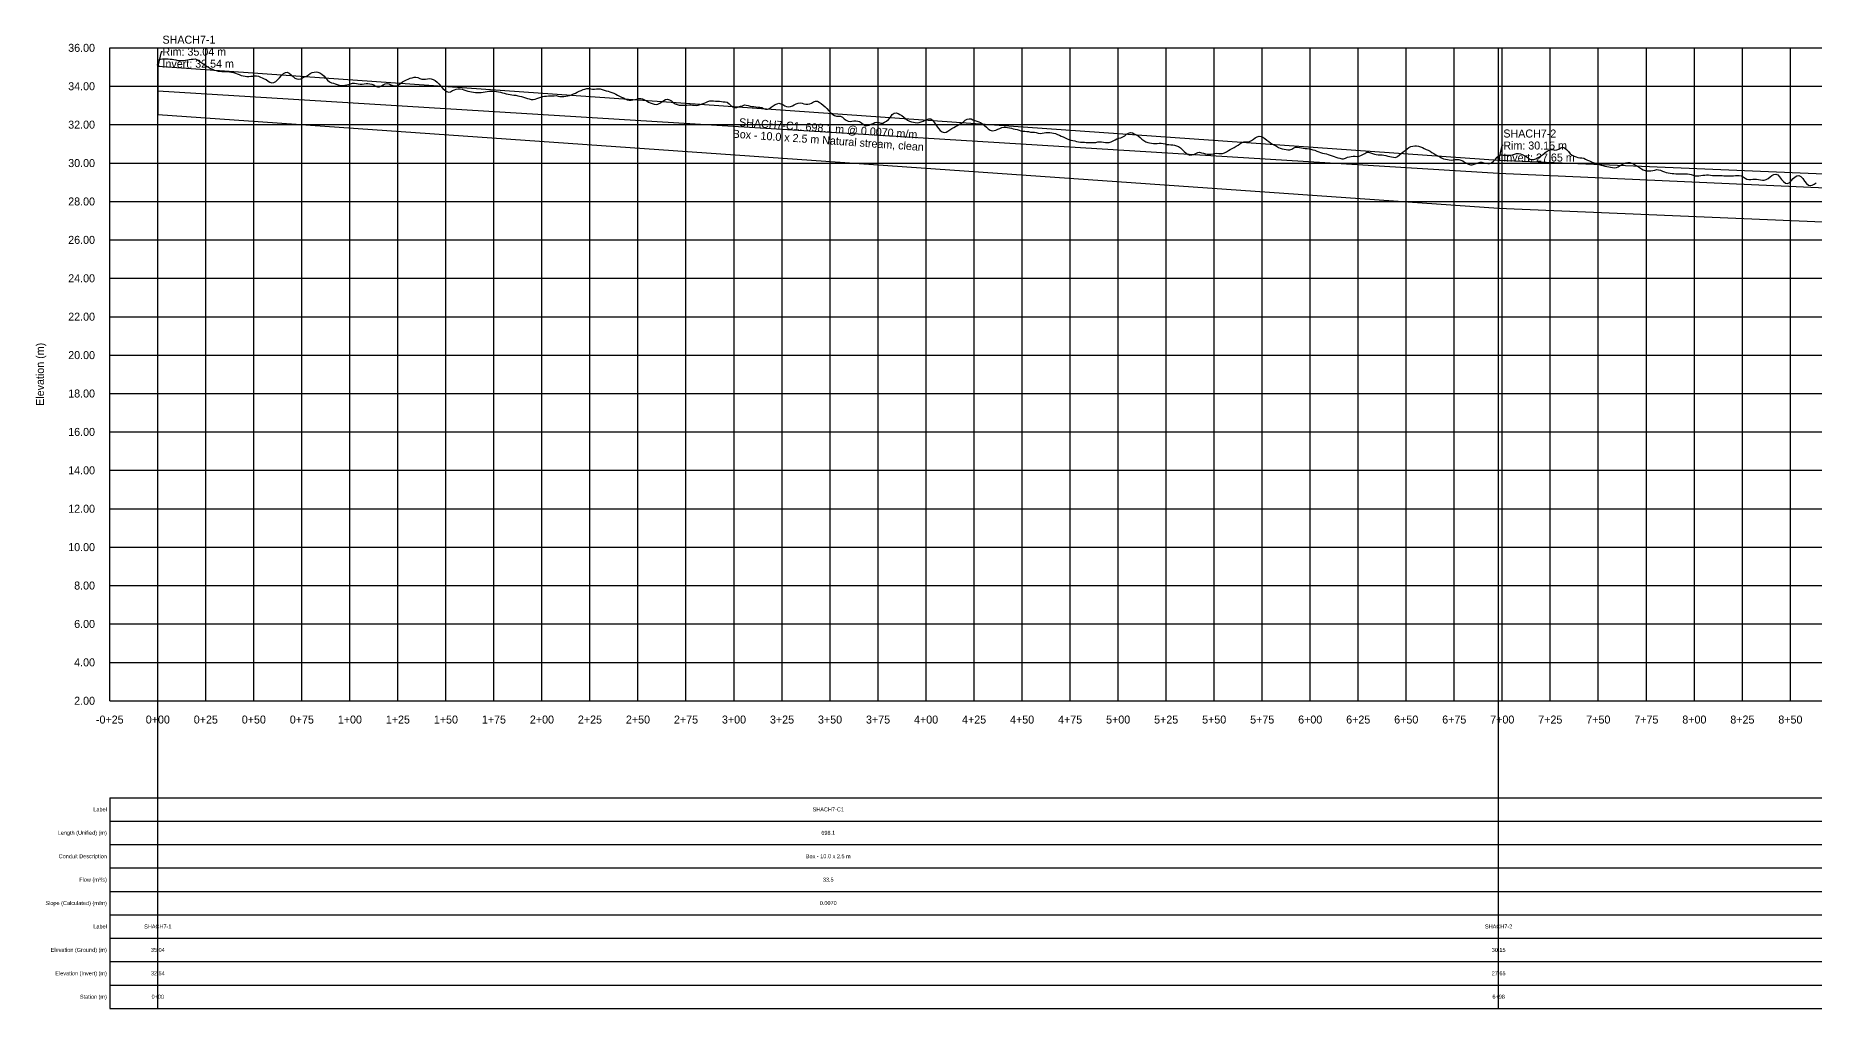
# Model space of a CAD drawing. Extents: x -64 to 7443, y -140 to 366.
# Drawn here: x -64 to 863, y -140 to 366 of the extents above; entities that cross this region are included whole.
import ezdxf
from ezdxf.enums import TextEntityAlignment as Align

# ---------------------------------------------------------------- set-up
doc = ezdxf.new("R2010")
doc.units = 0
for name, color, linetype in [('Annotation', 7, 'Continuous'), ('Annotation_Table', 254, 'Continuous'), ('Crown', 7, 'Continuous'), ('Grid', 254, 'Continuous'), ('Grid_Text', 7, 'Continuous'), ('Ground_Elevation', 3, 'Continuous'), ('Hydraulic_Grade', 5, 'Continuous'), ('Invert', 7, 'Continuous'), ('Structure', 7, 'Continuous')]:
    doc.layers.add(name, color=color, linetype=linetype)

msp = doc.modelspace()

# ---------------------------------------------------------------- linework, layer by layer
at = {"layer": 'Annotation', "color": 0}
for points in [[(2.44, 357.99), (1.7, 357.99), (0, 350.37)], [(700.54, 309.13), (699.8, 309.13), (698.1, 301.51)]]:
    msp.add_lwpolyline(points, dxfattribs=at)
for points in [[(0, 350.37), (-0.2, 351.35), (0.59, 351.17)], [(698.1, 301.51), (697.9, 302.49), (698.69, 302.31)]]:
    msp.add_lwpolyline(points, close=True, dxfattribs=at)
at = {"layer": 'Annotation_Table', "color": 254}
for points in [[(0, -140.21), (0, 360)], [(698.1, -140.21), (698.1, 360)], [(-25, -30.48), (7424.95, -30.48)], [(-25, -30.48), (-25, -140.21)], [(-25, -42.67), (7424.95, -42.67)], [(-25, -54.86), (7424.95, -54.86)], [(-25, -67.06), (7424.95, -67.06)], [(-25, -79.25), (7424.95, -79.25)], [(-25, -91.44), (7424.95, -91.44)], [(-25, -103.63), (7424.95, -103.63)], [(-25, -115.82), (7424.95, -115.82)], [(-25, -128.02), (7424.95, -128.02)], [(-25, -140.21), (7424.95, -140.21)]]:
    msp.add_lwpolyline(points, dxfattribs=at)
at = {"layer": 'Crown', "color": 0}
for points in [[(0, 350.37), (0, 350.37)], [(0, 350.37), (698.1, 301.51)], [(698.1, 301.51), (698.1, 301.51)], [(698.1, 301.51), (1867.85, 252.3)]]:
    msp.add_lwpolyline(points, dxfattribs=at)
at = {"layer": 'Grid', "color": 254}
for points in [[(-25, 360), (7425, 360)], [(-25, 20), (-25, 360)], [(0, 20), (0, 360)], [(25, 20), (25, 360)], [(50, 20), (50, 360)], [(75, 20), (75, 360)], [(100, 20), (100, 360)], [(125, 20), (125, 360)], [(150, 20), (150, 360)], [(175, 20), (175, 360)], [(200, 20), (200, 360)], [(225, 20), (225, 360)], [(250, 20), (250, 360)], [(275, 20), (275, 360)], [(300, 20), (300, 360)], [(325, 20), (325, 360)], [(350, 20), (350, 360)], [(375, 20), (375, 360)], [(400, 20), (400, 360)], [(425, 20), (425, 360)], [(450, 20), (450, 360)], [(475, 20), (475, 360)], [(500, 20), (500, 360)], [(525, 20), (525, 360)], [(550, 20), (550, 360)], [(575, 20), (575, 360)], [(600, 20), (600, 360)], [(625, 20), (625, 360)], [(650, 20), (650, 360)], [(675, 20), (675, 360)], [(700, 20), (700, 360)], [(725, 20), (725, 360)], [(750, 20), (750, 360)], [(775, 20), (775, 360)], [(800, 20), (800, 360)], [(825, 20), (825, 360)], [(850, 20), (850, 360)], [(-25, 340), (7425, 340)], [(-25, 320), (7425, 320)], [(-25, 300), (7425, 300)], [(-25, 280), (7425, 280)], [(-25, 260), (7425, 260)], [(-25, 240), (7425, 240)], [(-25, 220), (7425, 220)], [(-25, 200), (7425, 200)], [(-25, 180), (7425, 180)], [(-25, 160), (7425, 160)], [(-25, 140), (7425, 140)], [(-25, 120), (7425, 120)], [(-25, 100), (7425, 100)], [(-25, 80), (7425, 80)], [(-25, 60), (7425, 60)], [(-25, 40), (7425, 40)], [(-25, 20), (7425, 20)]]:
    msp.add_lwpolyline(points, dxfattribs=at)
at = {"layer": 'Ground_Elevation', "color": 3}
msp.add_lwpolyline([(0.4, 353.72), (1.4, 354.02), (2.4, 354.25), (3.4, 354.34), (4.4, 354.32), (5.4, 354.24), (6.4, 354.15), (7.4, 354.08), (8.4, 353.92), (9.4, 353.68), (10.4, 353.44), (11.4, 353.37), (12.4, 353.36), (13.4, 353.41), (14.4, 353.52), (15.4, 353.68), (16.4, 353.88), (17.4, 354.02), (18.4, 354.1), (19.4, 354.32), (20.4, 353.95), (21.4, 353.3), (22.4, 352.57), (23.4, 351.82), (24.4, 351.12), (25.4, 350.47), (26.4, 349.86), (27.4, 349.3), (28.4, 348.83), (29.4, 348.45), (30.4, 348.14), (31.4, 347.92), (32.4, 347.77), (33.4, 347.68), (34.4, 347.63), (35.4, 347.63), (36.4, 347.61), (37.4, 347.54), (38.4, 347.39), (39.4, 347.15), (40.4, 346.83), (41.4, 346.45), (42.4, 346.05), (43.4, 345.67), (44.4, 345.37), (45.4, 345.17), (46.4, 345.1), (47.4, 345.11), (48.4, 345.2), (49.4, 345.3), (50.4, 345.37), (51.4, 345.35), (52.4, 345.17), (53.4, 344.81), (54.4, 344.35), (55.4, 343.91), (56.4, 343.51), (57.4, 342.72), (58.4, 342.06), (59.4, 341.8), (60.4, 341.92), (61.4, 342.52), (62.4, 343.36), (63.4, 344.45), (64.4, 345.67), (65.4, 346.7), (66.4, 347.19), (67.4, 347.27), (68.4, 346.77), (69.4, 346), (70.4, 345.03), (71.4, 344.29), (72.4, 343.85), (73.4, 343.76), (74.4, 343.92), (75.4, 344.33), (76.4, 344.83), (77.4, 345.26), (78.4, 345.86), (79.4, 346.69), (80.4, 347.14), (81.4, 347.39), (82.4, 347.45), (83.4, 347.33), (84.4, 346.99), (85.4, 346.23), (86.4, 345.36), (87.4, 344.25), (88.4, 343.24), (89.4, 342.35), (90.4, 341.79), (91.4, 341.54), (92.4, 341.23), (93.4, 340.93), (94.4, 340.58), (95.4, 340.44), (96.4, 340.47), (97.4, 340.59), (98.4, 340.75), (99.4, 340.99), (100.4, 341.25), (101.4, 341.52), (102.4, 341.61), (103.4, 341.49), (104.4, 341.29), (105.4, 341.07), (106.4, 341.06), (107.4, 341.2), (108.4, 341.36), (109.4, 341.37), (110.4, 341.31), (111.4, 341.09), (112.4, 340.72), (113.4, 340.12), (114.4, 339.75), (115.4, 339.77), (116.4, 340.26), (117.4, 340.81), (118.4, 341.21), (119.4, 341.42), (120.4, 341.23), (121.4, 340.78), (122.4, 340.34), (123.4, 340.16), (124.4, 340.22), (125.4, 340.77), (126.4, 341.47), (127.4, 342.22), (128.4, 342.88), (129.4, 343.38), (130.4, 343.76), (131.4, 344.12), (132.4, 344.46), (133.4, 344.72), (134.4, 344.75), (135.4, 344.57), (136.4, 344.02), (137.4, 343.74), (138.4, 343.66), (139.4, 343.77), (140.4, 343.93), (141.4, 343.96), (142.4, 343.82), (143.4, 343.53), (144.4, 342.94), (145.4, 342.2), (146.4, 341.19), (147.4, 340.03), (148.4, 338.9), (149.4, 337.98), (150.4, 337.26), (151.4, 336.93), (152.4, 337.15), (153.4, 337.73), (154.4, 338.15), (155.4, 338.41), (156.4, 338.58), (157.4, 338.6), (158.4, 338.43), (159.4, 338.14), (160.4, 337.81), (161.4, 337.5), (162.4, 337.24), (163.4, 337.03), (164.4, 336.87), (165.4, 336.77), (166.4, 336.72), (167.4, 336.74), (168.4, 336.82), (169.4, 336.96), (170.4, 337.11), (171.4, 337.27), (172.4, 337.4), (173.4, 337.49), (174.4, 337.5), (175.4, 337.44), (176.4, 337.3), (177.4, 337.09), (178.4, 336.86), (179.4, 336.61), (180.4, 336.35), (181.4, 336.12), (182.4, 335.91), (183.4, 335.73), (184.4, 335.57), (185.4, 335.42), (186.4, 335.27), (187.4, 335.08), (188.4, 334.88), (189.4, 334.63), (190.4, 334.33), (191.4, 334), (192.4, 333.66), (193.4, 333.36), (194.4, 333.15), (195.4, 333.13), (196.4, 333.35), (197.4, 333.66), (198.4, 333.97), (199.4, 334.32), (200.4, 334.61), (201.4, 334.75), (202.4, 334.89), (203.4, 334.95), (204.4, 334.94), (205.4, 334.95), (206.4, 335.08), (207.4, 335.11), (208.4, 334.89), (209.4, 334.73), (210.4, 334.64), (211.4, 334.66), (212.4, 334.75), (213.4, 334.93), (214.4, 335.2), (215.4, 335.55), (216.4, 335.97), (217.4, 336.44), (218.4, 336.92), (219.4, 337.4), (220.4, 337.84), (221.4, 338.23), (222.4, 338.55), (223.4, 338.76), (224.4, 338.86), (225.4, 338.59), (226.4, 338.41), (227.4, 338.48), (228.4, 338.65), (229.4, 338.73), (230.4, 338.6), (231.4, 338.3), (232.4, 338.03), (233.4, 337.68), (234.4, 337.36), (235.4, 337.01), (236.4, 336.73), (237.4, 336.42), (238.4, 335.96), (239.4, 335.41), (240.4, 334.85), (241.4, 334.34), (242.4, 333.91), (243.4, 333.42), (244.4, 332.94), (245.4, 332.71), (246.4, 332.68), (247.4, 332.89), (248.4, 333.04), (249.4, 333.32), (250.4, 333.54), (251.4, 333.54), (252.4, 333.36), (253.4, 332.97), (254.4, 332.41), (255.4, 331.79), (256.4, 331.31), (257.4, 331.07), (258.4, 330.68), (259.4, 330.55), (260.4, 330.73), (261.4, 331.18), (262.4, 331.86), (263.4, 332.56), (264.4, 333.04), (265.4, 333.19), (266.4, 332.9), (267.4, 332.35), (268.4, 331.59), (269.4, 330.92), (270.4, 330.41), (271.4, 330.14), (272.4, 330.06), (273.4, 330.1), (274.4, 330.18), (275.4, 330.18), (276.4, 330.3), (277.4, 330.3), (278.4, 330.22), (279.4, 330.11), (280.4, 330.03), (281.4, 330.17), (282.4, 330.49), (283.4, 330.81), (284.4, 331.14), (285.4, 331.59), (286.4, 332.03), (287.4, 332.36), (288.4, 332.48), (289.4, 332.43), (290.4, 332.31), (291.4, 332.24), (292.4, 332.23), (293.4, 331.97), (294.4, 331.8), (295.4, 331.82), (296.4, 331.76), (297.4, 330.89), (298.4, 330), (299.4, 329.3), (300.4, 328.95), (301.4, 328.99), (302.4, 329.31), (303.4, 329.54), (304.4, 329.85), (305.4, 330.25), (306.4, 330.11), (307.4, 329.89), (308.4, 329.68), (309.4, 329.5), (310.4, 329.37), (311.4, 329.26), (312.4, 329.17), (313.4, 329.07), (314.4, 328.85), (315.4, 328.47), (316.4, 328.05), (317.4, 327.99), (318.4, 328.33), (319.4, 329.03), (320.4, 329.8), (321.4, 330.44), (322.4, 330.91), (323.4, 331.11), (324.4, 330.87), (325.4, 330.41), (326.4, 329.88), (327.4, 329.48), (328.4, 329.22), (329.4, 329.41), (330.4, 329.83), (331.4, 330.38), (332.4, 330.79), (333.4, 331.16), (334.4, 331.31), (335.4, 331.11), (336.4, 330.84), (337.4, 330.63), (338.4, 330.58), (339.4, 330.77), (340.4, 331.27), (341.4, 331.84), (342.4, 332.24), (343.4, 332.16), (344.4, 331.66), (345.4, 330.99), (346.4, 330.08), (347.4, 329.22), (348.4, 328.42), (349.4, 327.27), (350.4, 326.2), (351.4, 325.26), (352.4, 324.77), (353.4, 324.5), (354.4, 324.48), (355.4, 324.35), (356.4, 323.87), (357.4, 323.04), (358.4, 322.31), (359.4, 321.77), (360.4, 321.61), (361.4, 321.73), (362.4, 321.93), (363.4, 322), (364.4, 321.89), (365.4, 321.65), (366.4, 320.87), (367.4, 320.1), (368.4, 319.3), (369.4, 319.48), (370.4, 319.75), (371.4, 320.25), (372.4, 320.67), (373.4, 321.07), (374.4, 321.29), (375.4, 321.2), (376.4, 320.81), (377.4, 320.81), (378.4, 321.23), (379.4, 321.84), (380.4, 322.64), (381.4, 323.94), (382.4, 325.25), (383.4, 325.98), (384.4, 326.12), (385.4, 325.77), (386.4, 325.25), (387.4, 324.71), (388.4, 323.89), (389.4, 323.06), (390.4, 322.31), (391.4, 321.81), (392.4, 321.51), (393.4, 321.31), (394.4, 321.16), (395.4, 321.02), (396.4, 321.13), (397.4, 321.44), (398.4, 321.83), (399.4, 322.28), (400.4, 322.74), (401.4, 323.07), (402.4, 323.07), (403.4, 322.29), (404.4, 320.96), (405.4, 319.42), (406.4, 317.97), (407.4, 316.92), (408.4, 316.19), (409.4, 315.92), (410.4, 316.16), (411.4, 316.68), (412.4, 317.38), (413.4, 318.07), (414.4, 318.57), (415.4, 319.12), (416.4, 319.63), (417.4, 320.19), (418.4, 320.75), (419.4, 321.53), (420.4, 322.27), (421.4, 322.9), (422.4, 323.08), (423.4, 323.02), (424.4, 322.56), (425.4, 322.11), (426.4, 321.75), (427.4, 321.41), (428.4, 321.08), (429.4, 320.43), (430.4, 319.63), (431.4, 318.73), (432.4, 317.81), (433.4, 317.1), (434.4, 316.85), (435.4, 316.95), (436.4, 317.21), (437.4, 317.6), (438.4, 318.06), (439.4, 318.46), (440.4, 318.67), (441.4, 318.68), (442.4, 318.6), (443.4, 318.39), (444.4, 318.14), (445.4, 317.89), (446.4, 317.68), (447.4, 317.44), (448.4, 317.16), (449.4, 316.86), (450.4, 316.69), (451.4, 316.57), (452.4, 316.44), (453.4, 316.35), (454.4, 316.16), (455.4, 316.12), (456.4, 316.01), (457.4, 315.87), (458.4, 315.65), (459.4, 315.46), (460.4, 315.58), (461.4, 315.79), (462.4, 315.94), (463.4, 315.94), (464.4, 315.83), (465.4, 315.73), (466.4, 315.57), (467.4, 315.32), (468.4, 314.95), (469.4, 314.48), (470.4, 314.01), (471.4, 313.57), (472.4, 313.08), (473.4, 312.63), (474.4, 312.2), (475.4, 311.93), (476.4, 311.73), (477.4, 311.53), (478.4, 311.31), (479.4, 311.11), (480.4, 310.95), (481.4, 310.88), (482.4, 310.83), (483.4, 310.79), (484.4, 310.74), (485.4, 310.7), (486.4, 310.68), (487.4, 310.69), (488.4, 310.77), (489.4, 310.97), (490.4, 311.11), (491.4, 311.11), (492.4, 310.96), (493.4, 310.77), (494.4, 310.69), (495.4, 310.78), (496.4, 311.06), (497.4, 311.53), (498.4, 312.04), (499.4, 312.56), (500.4, 312.88), (501.4, 313.16), (502.4, 313.58), (503.4, 314.26), (504.4, 315.02), (505.4, 315.63), (506.4, 315.94), (507.4, 315.82), (508.4, 315.26), (509.4, 314.72), (510.4, 314.12), (511.4, 313.31), (512.4, 312.38), (513.4, 311.66), (514.4, 311.09), (515.4, 310.68), (516.4, 310.48), (517.4, 310.34), (518.4, 310.22), (519.4, 310.19), (520.4, 310.24), (521.4, 310.36), (522.4, 310.32), (523.4, 310.18), (524.4, 309.94), (525.4, 309.73), (526.4, 309.58), (527.4, 309.51), (528.4, 309.47), (529.4, 309.37), (530.4, 309.01), (531.4, 308.58), (532.4, 307.95), (533.4, 307.07), (534.4, 306.07), (535.4, 305.11), (536.4, 304.5), (537.4, 304.17), (538.4, 304.24), (539.4, 304.54), (540.4, 304.96), (541.4, 305.48), (542.4, 305.65), (543.4, 305.4), (544.4, 305.07), (545.4, 304.76), (546.4, 304.71), (547.4, 304.63), (548.4, 304.67), (549.4, 304.82), (550.4, 304.99), (551.4, 305.1), (552.4, 305.05), (553.4, 304.99), (554.4, 305), (555.4, 305.39), (556.4, 305.93), (557.4, 306.62), (558.4, 307.14), (559.4, 307.62), (560.4, 308.17), (561.4, 308.77), (562.4, 309.39), (563.4, 310.09), (564.4, 310.68), (565.4, 311.05), (566.4, 311.02), (567.4, 310.98), (568.4, 311.24), (569.4, 311.77), (570.4, 312.49), (571.4, 313.16), (572.4, 313.71), (573.4, 314.01), (574.4, 313.83), (575.4, 313.42), (576.4, 312.72), (577.4, 311.99), (578.4, 311.2), (579.4, 310.51), (580.4, 309.83), (581.4, 309.27), (582.4, 308.71), (583.4, 308.12), (584.4, 307.7), (585.4, 307.4), (586.4, 307.22), (587.4, 307.03), (588.4, 306.81), (589.4, 306.86), (590.4, 307.2), (591.4, 307.9), (592.4, 308.22), (593.4, 308.26), (594.4, 308.12), (595.4, 307.93), (596.4, 307.77), (597.4, 307.65), (598.4, 307.53), (599.4, 307.38), (600.4, 307.15), (601.4, 306.89), (602.4, 306.66), (603.4, 306.21), (604.4, 305.8), (605.4, 305.44), (606.4, 305.22), (607.4, 305), (608.4, 304.73), (609.4, 304.47), (610.4, 304.09), (611.4, 303.73), (612.4, 303.38), (613.4, 303.05), (614.4, 302.73), (615.4, 302.48), (616.4, 302.24), (617.4, 302.25), (618.4, 302.54), (619.4, 303.01), (620.4, 303.25), (621.4, 303.48), (622.4, 303.57), (623.4, 303.55), (624.4, 303.44), (625.4, 303.6), (626.4, 303.88), (627.4, 304.43), (628.4, 304.99), (629.4, 305.6), (630.4, 305.61), (631.4, 305.38), (632.4, 305.03), (633.4, 304.71), (634.4, 304.45), (635.4, 304.35), (636.4, 304.3), (637.4, 304.25), (638.4, 304.15), (639.4, 303.94), (640.4, 303.64), (641.4, 303.35), (642.4, 303.18), (643.4, 303.03), (644.4, 302.96), (645.4, 303.46), (646.4, 304.2), (647.4, 305.05), (648.4, 305.85), (649.4, 306.62), (650.4, 307.33), (651.4, 308.03), (652.4, 308.55), (653.4, 308.86), (654.4, 308.96), (655.4, 308.91), (656.4, 308.74), (657.4, 308.48), (658.4, 308.06), (659.4, 307.53), (660.4, 307.1), (661.4, 306.67), (662.4, 306.17), (663.4, 305.54), (664.4, 304.92), (665.4, 304.29), (666.4, 303.8), (667.4, 303.26), (668.4, 302.7), (669.4, 302.27), (670.4, 301.98), (671.4, 301.83), (672.4, 301.69), (673.4, 301.54), (674.4, 301.64), (675.4, 301.77), (676.4, 301.88), (677.4, 301.87), (678.4, 301.53), (679.4, 301.12), (680.4, 300.53), (681.4, 299.87), (682.4, 299.36), (683.4, 299.04), (684.4, 299.1), (685.4, 299.41), (686.4, 299.85), (687.4, 300.2), (688.4, 300.4), (689.4, 300.38), (690.4, 300.16), (691.4, 299.98), (692.4, 299.85), (693.4, 299.85), (694.4, 300.18), (695.4, 300.98), (696.4, 302.06), (697.4, 303.06), (698.4, 303.94), (699.4, 304.32), (700.4, 304.18), (701.4, 304.15), (702.4, 304.09), (703.4, 304.06), (704.4, 304.14), (705.4, 304.36), (706.4, 304.59), (707.4, 304.9), (708.4, 304.92), (709.4, 304.72), (710.4, 304.39), (711.4, 303.92), (712.4, 303.37), (713.4, 302.7), (714.4, 302.04), (715.4, 301.81), (716.4, 301.85), (717.4, 302.16), (718.4, 302.64), (719.4, 303.17), (720.4, 303.86), (721.4, 304.69), (722.4, 305.54), (723.4, 306.23), (724.4, 306.73), (725.4, 307.05), (726.4, 307.09), (727.4, 306.69), (728.4, 306.82), (729.4, 307.3), (730.4, 307.88), (731.4, 308.19), (732.4, 307.89), (733.4, 307.01), (734.4, 305.96), (735.4, 304.87), (736.4, 304.05), (737.4, 303.57), (738.4, 303.21), (739.4, 302.93), (740.4, 302.79), (741.4, 302.75), (742.4, 302.53), (743.4, 302.03), (744.4, 301.51), (745.4, 301.09), (746.4, 300.71), (747.4, 300.29), (748.4, 299.86), (749.4, 299.46), (750.4, 299.18), (751.4, 298.93), (752.4, 298.69), (753.4, 298.44), (754.4, 298.21), (755.4, 298.03), (756.4, 297.88), (757.4, 297.68), (758.4, 297.54), (759.4, 297.76), (760.4, 298.08), (761.4, 298.67), (762.4, 299.3), (763.4, 299.79), (764.4, 300.09), (765.4, 300.29), (766.4, 300.27), (767.4, 300.02), (768.4, 299.55), (769.4, 298.97), (770.4, 298.32), (771.4, 297.69), (772.4, 297.07), (773.4, 296.55), (774.4, 296.16), (775.4, 295.95), (776.4, 295.92), (777.4, 295.93), (778.4, 296.08), (779.4, 296.31), (780.4, 296.56), (781.4, 296.54), (782.4, 296.25), (783.4, 295.83), (784.4, 295.45), (785.4, 295.13), (786.4, 294.87), (787.4, 294.7), (788.4, 294.54), (789.4, 294.48), (790.4, 294.45), (791.4, 294.43), (792.4, 294.38), (793.4, 294.37), (794.4, 294.4), (795.4, 294.4), (796.4, 294.35), (797.4, 294.18), (798.4, 293.97), (799.4, 293.69), (800.4, 293.43), (801.4, 293.34), (802.4, 293.38), (803.4, 293.48), (804.4, 293.64), (805.4, 293.75), (806.4, 293.82), (807.4, 293.84), (808.4, 293.75), (809.4, 293.55), (810.4, 293.45), (811.4, 293.44), (812.4, 293.56), (813.4, 293.59), (814.4, 293.53), (815.4, 293.41), (816.4, 293.39), (817.4, 293.38), (818.4, 293.4), (819.4, 293.4), (820.4, 293.41), (821.4, 293.51), (822.4, 293.57), (823.4, 293.46), (824.4, 293.27), (825.4, 292.81), (826.4, 292.15), (827.4, 291.6), (828.4, 291.37), (829.4, 291.42), (830.4, 291.6), (831.4, 291.69), (832.4, 291.69), (833.4, 291.51), (834.4, 291.31), (835.4, 291.12), (836.4, 291.14), (837.4, 291.46), (838.4, 292.02), (839.4, 292.75), (840.4, 293.55), (841.4, 294.08), (842.4, 294.16), (843.4, 293.79), (844.4, 292.78), (845.4, 291.52), (846.4, 290.37), (847.4, 289.61), (848.4, 289.42), (849.4, 289.74), (850.4, 290.82), (851.4, 291.94), (852.4, 292.87), (853.4, 293.43), (854.4, 293.57), (855.4, 293.07), (856.4, 291.96), (857.4, 290.64), (858.4, 289.4), (859.4, 288.56), (860.4, 288.32), (861.4, 288.52), (862.4, 289.08), (863.4, 289.78)], dxfattribs=at)
at = {"layer": 'Hydraulic_Grade', "color": 5}
for points in [[(0, 337.56), (698.1, 294.71)], [(698.1, 294.71), (698.1, 294.71)], [(698.1, 294.71), (1867.85, 242.37)]]:
    msp.add_lwpolyline(points, dxfattribs=at)
at = {"layer": 'Invert', "color": 0}
for points in [[(0, 325.37), (0, 325.37)], [(0, 325.37), (698.1, 276.51)], [(698.1, 276.51), (698.1, 276.51)], [(698.1, 276.51), (1867.85, 227.3)]]:
    msp.add_lwpolyline(points, dxfattribs=at)
at = {"layer": 'Structure', "color": 0}
for points in [[(0, 350.37), (0, 325.37)], [(0, 350.37), (0, 325.37)], [(698.1, 301.51), (698.1, 276.51)], [(698.1, 301.51), (698.1, 276.51)]]:
    msp.add_lwpolyline(points, dxfattribs=at)

# ---------------------------------------------------------------- texts
at = {"layer": 'Annotation', "color": 0}
for s, height, p in [('SHACH7-1', 4.167, (2.44, 364.24)), ('Rim: 35.04 m', 4.1667, (2.44, 357.99)), ('Invert: 32.54 m', 4.1667, (2.44, 351.74)), ('SHACH7-2', 4.167, (700.54, 315.38)), ('Rim: 30.15 m', 4.1667, (700.54, 309.13)), ('Invert: 27.65 m', 4.1667, (700.54, 302.88))]:
    msp.add_text(s, height=height, dxfattribs=at).set_placement(p, align=Align.MIDDLE_LEFT)
for s, p in [('Box - 10.0 x 2.5 m Natural stream, clean', (349.05, 311.83)), ('SHACH7-C1: 698.1 m @ 0.0070 m/m', (349.05, 318.08))]:
    msp.add_text(s, height=4.1667, rotation=355.9964, dxfattribs=at).set_placement(p, align=Align.MIDDLE_CENTER)
at = {"layer": 'Annotation_Table', "color": 0}
for s, height, p in [('Label', 2.083, (-26.52, -36.58)), ('Length (Unified) (m)', 2.0833, (-26.52, -48.77)), ('Conduit Description', 2.0833, (-26.52, -60.96)), ('Flow (m³/s)', 2.0833, (-26.52, -73.15)), ('Slope (Calculated) (m/m)', 2.0833, (-26.52, -85.34)), ('Label', 2.083, (-26.52, -97.54)), ('Elevation (Ground) (m)', 2.0833, (-26.52, -109.73)), ('Elevation (Invert) (m)', 2.0833, (-26.52, -121.92)), ('Station (m)', 2.0833, (-26.52, -134.11))]:
    msp.add_text(s, height=height, dxfattribs=at).set_placement(p, align=Align.MIDDLE_RIGHT)
for s, height, p in [('SHACH7-C1', 2.083, (349.05, -36.58)), ('698.1', 2.083, (349.05, -48.77)), ('Box - 10.0 x 2.5 m', 2.0833, (349.05, -60.96)), ('33.5', 2.083, (349.05, -73.15)), ('0.0070', 2.083, (349.05, -85.34)), ('SHACH7-1', 2.083, (0, -97.54)), ('SHACH7-2', 2.083, (698.1, -97.54)), ('35.04', 2.083, (0, -109.73)), ('30.15', 2.083, (698.1, -109.73)), ('32.54', 2.083, (0, -121.92)), ('27.65', 2.083, (698.1, -121.92)), ('0+00', 2.083, (0, -134.11)), ('6+98', 2.083, (698.1, -134.11))]:
    msp.add_text(s, height=height, dxfattribs=at).set_placement(p, align=Align.MIDDLE_CENTER)
at = {"layer": 'Grid_Text', "color": 0}
for s, p in [('36.00', (-32.7, 360)), ('34.00', (-32.7, 340)), ('32.00', (-32.7, 320)), ('30.00', (-32.7, 300)), ('28.00', (-32.7, 280)), ('26.00', (-32.7, 260)), ('24.00', (-32.7, 240)), ('22.00', (-32.7, 220)), ('20.00', (-32.7, 200)), ('18.00', (-32.7, 180)), ('16.00', (-32.7, 160)), ('14.00', (-32.7, 140)), ('12.00', (-32.7, 120)), ('10.00', (-32.7, 100)), ('8.00', (-32.7, 80)), ('6.00', (-32.7, 60)), ('4.00', (-32.7, 40)), ('2.00', (-32.7, 20))]:
    msp.add_text(s, height=4.167, dxfattribs=at).set_placement(p, align=Align.MIDDLE_RIGHT)
msp.add_text('Elevation (m)', height=4.1667, rotation=90, dxfattribs=at).set_placement((-58, 190), align=Align.BOTTOM_CENTER)
for s, p in [('-0+25', (-25, 12.3)), ('0+00', (0, 12.3)), ('0+25', (25, 12.3)), ('0+50', (50, 12.3)), ('0+75', (75, 12.3)), ('1+00', (100, 12.3)), ('1+25', (125, 12.3)), ('1+50', (150, 12.3)), ('1+75', (175, 12.3)), ('2+00', (200, 12.3)), ('2+25', (225, 12.3)), ('2+50', (250, 12.3)), ('2+75', (275, 12.3)), ('3+00', (300, 12.3)), ('3+25', (325, 12.3)), ('3+50', (350, 12.3)), ('3+75', (375, 12.3)), ('4+00', (400, 12.3)), ('4+25', (425, 12.3)), ('4+50', (450, 12.3)), ('4+75', (475, 12.3)), ('5+00', (500, 12.3)), ('5+25', (525, 12.3)), ('5+50', (550, 12.3)), ('5+75', (575, 12.3)), ('6+00', (600, 12.3)), ('6+25', (625, 12.3)), ('6+50', (650, 12.3)), ('6+75', (675, 12.3)), ('7+00', (700, 12.3)), ('7+25', (725, 12.3)), ('7+50', (750, 12.3)), ('7+75', (775, 12.3)), ('8+00', (800, 12.3)), ('8+25', (825, 12.3)), ('8+50', (850, 12.3))]:
    msp.add_text(s, height=4.167, dxfattribs=at).set_placement(p, align=Align.TOP_CENTER)

doc.saveas('drawing.dxf')
